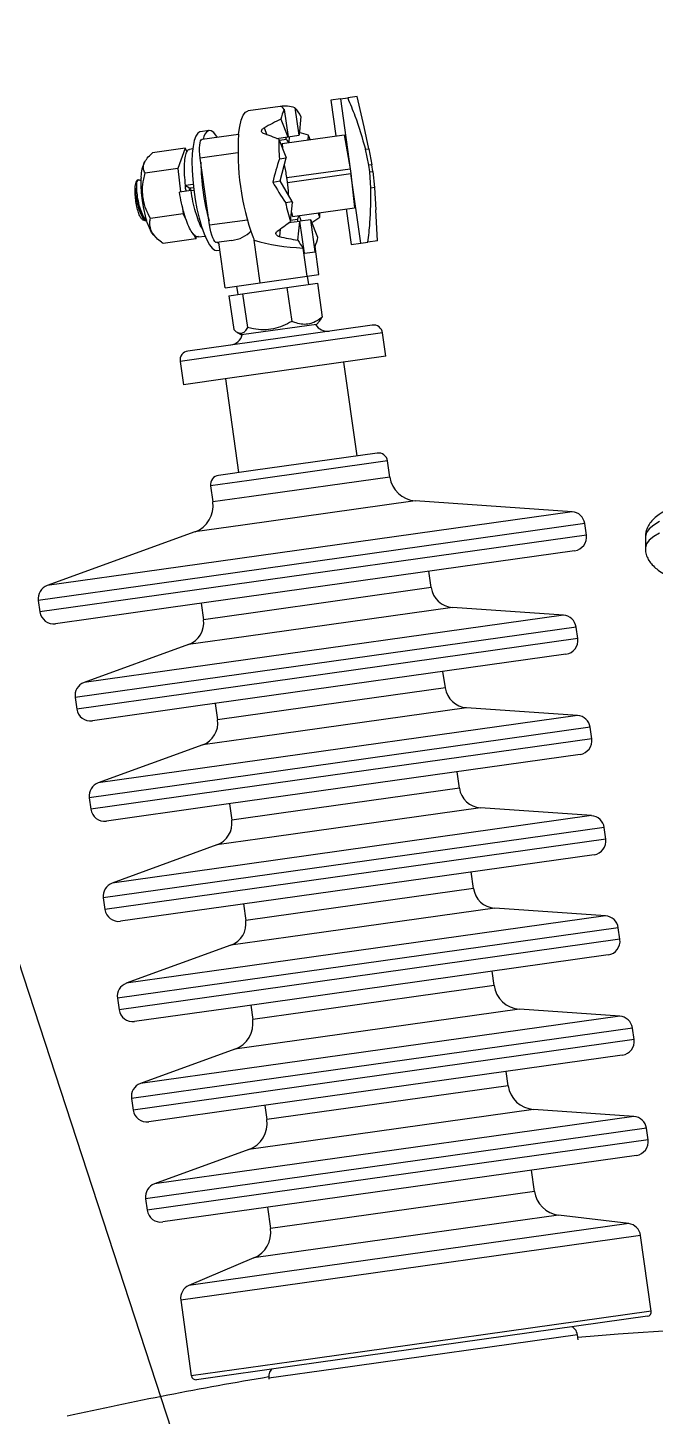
# Model space of a CAD drawing. Header units: millimetres. Extents: x 0 to 6631, y 0 to 4689.
# Drawn here: x 1186.8 to 1322.9, y 3645.2 to 3946.2 of the extents above; entities that cross this region are included whole.
import ezdxf

# ---------------------------------------------------------------- set-up
doc = ezdxf.new("R2010")
doc.units = ezdxf.units.MM
doc.header["$LTSCALE"] = 13
doc.layers.add('几何体', color=7, linetype='Continuous')
doc.layers.add('注释', color=2, linetype='Continuous')
doc.styles.get("Standard").update_dxf_attribs({"font": 'gbenor.shx', "bigfont": 'gbcbig.shx'})
doc.dimstyles.new('SLDDIMSTYLE2', dxfattribs={"dimtxt": 0.18, "dimasz": 40.8, "dimexe": 0, "dimexo": 0.0625, "dimgap": 0, "dimtad": 0, "dimtih": 1, "dimtoh": 1, "dimdec": 0, "dimrnd": 1e-09, "dimzin": 0, "dimdsep": 46, "dimtxsty": 'Standard', "dimsah": 1, "dimcen": 0.09, "dimadec": 0, "dimazin": 0, "dimtfac": 40.8, "dimtdec": 0, "dimtofl": 0, "dimtmove": 0, "dimatfit": 3, "dimfxl": 1, "dimfrac": 2, "dimtolj": 1, "dimtzin": 0, "dimarcsym": 0})

msp = doc.modelspace()

# ---------------------------------------------------------------- linework, layer by layer
at = {"layer": '几何体'}
for p, q in [((1258.26, 3931.32), (1256.23, 3931.03)), ((1259.78, 3924.76), (1258.26, 3931.32)), ((1241.61, 3929.18), (1234.64, 3928.2)), ((1242.47, 3928.55), (1243.31, 3922.6)), ((1244.79, 3928.88), (1245.63, 3922.93)), ((1254.67, 3930.81), (1252.59, 3930.52)), ((1252.59, 3930.52), (1253.67, 3922.79)), ((1254.67, 3930.81), (1256.23, 3931.03)), ((1254.67, 3930.81), (1256.79, 3915.68)), ((1241.74, 3926.4), (1243.26, 3922.59)), ((1246.08, 3927.01), (1245.68, 3922.93)), ((1226.18, 3923.98), (1224.26, 3923.71)), ((1224.65, 3922.06), (1232.57, 3923.17)), ((1238.09, 3924.55), (1238.68, 3923.05)), ((1240.82, 3922.25), (1243.26, 3922.59)), ((1241.99, 3921.15), (1255.45, 3923.04)), ((1243.31, 3922.6), (1243.26, 3922.59)), ((1243.31, 3922.6), (1245.63, 3922.93)), ((1243.56, 3922.64), (1243.44, 3921.39)), ((1245.68, 3922.93), (1245.63, 3922.93)), ((1247.69, 3922.96), (1247.59, 3921.94)), ((1255.45, 3923.04), (1256.79, 3915.68)), ((1260.84, 3920.02), (1259.78, 3924.76)), ((1220.98, 3920.1), (1213.88, 3919.1)), ((1220.98, 3920.1), (1219.38, 3915.73)), ((1221.38, 3919.33), (1220.98, 3920.1)), ((1222.61, 3919.98), (1221.92, 3919.88)), ((1232.42, 3919.11), (1224.24, 3917.97)), ((1241.31, 3922.06), (1242.83, 3918.25)), ((1242.93, 3922.04), (1241.4, 3921.83)), ((1241.99, 3921.15), (1242.06, 3920.17)), ((1243.44, 3921.39), (1243.48, 3921.36)), ((1260.07, 3919.92), (1260.84, 3920.02)), ((1260.8, 3916.46), (1260.07, 3919.92)), ((1260.84, 3920.02), (1261.45, 3916.55)), ((1212.25, 3917.23), (1211.98, 3916.75)), ((1226.28, 3903.48), (1224.24, 3917.97)), ((1241.41, 3917.84), (1242.86, 3918.04)), ((1241.6, 3913.02), (1242.86, 3918.04)), ((1242.83, 3918.25), (1242.86, 3918.04)), ((1261.45, 3916.55), (1260.8, 3916.46)), ((1261.01, 3915.01), (1260.8, 3916.46)), ((1261.66, 3915.1), (1261.45, 3916.55)), ((1210.74, 3913.3), (1210.87, 3913.22)), ((1219.38, 3915.73), (1212.27, 3914.73)), ((1219.38, 3915.73), (1219.97, 3910.66)), ((1243.02, 3913.75), (1256.79, 3915.68)), ((1243.17, 3912.71), (1256.94, 3914.65)), ((1256.79, 3915.68), (1256.94, 3914.65)), ((1256.94, 3914.65), (1257.68, 3907.2)), ((1259.07, 3899.52), (1256.94, 3914.65)), ((1261.01, 3915.01), (1261.66, 3915.1)), ((1261.25, 3911.48), (1261.01, 3915.01)), ((1261.66, 3915.1), (1262.02, 3911.59)), ((1222.24, 3910.98), (1219.74, 3910.63)), ((1222.7, 3912.24), (1221.05, 3912.01)), ((1221.05, 3912.01), (1221.9, 3911.5)), ((1221.77, 3911.57), (1221.88, 3910.93)), ((1221.9, 3911.5), (1222.77, 3911.62)), ((1222.08, 3911.52), (1222.17, 3910.95)), ((1222.86, 3910.89), (1222.24, 3910.98)), ((1239.98, 3912.79), (1241.6, 3913.02)), ((1244.19, 3908.54), (1241.6, 3913.02)), ((1262.02, 3911.59), (1261.25, 3911.48)), ((1262.02, 3911.59), (1262.31, 3906.75)), ((1220.32, 3907.66), (1220.52, 3905.91)), ((1242.74, 3908.33), (1244.19, 3908.54)), ((1243.81, 3904.25), (1244.22, 3908.33)), ((1244.19, 3908.54), (1244.22, 3908.33)), ((1244.22, 3905.31), (1257.68, 3907.2)), ((1220.52, 3905.91), (1213.42, 3904.91)), ((1220.52, 3905.91), (1221.22, 3904.51)), ((1226.28, 3903.48), (1234.46, 3904.63)), ((1245.83, 3904.27), (1243.4, 3903.93)), ((1243.84, 3904.5), (1245.37, 3904.71)), ((1244.02, 3906.27), (1244.22, 3905.31)), ((1245.43, 3900.19), (1245.83, 3904.27)), ((1245.71, 3905.52), (1245.67, 3905.48)), ((1245.67, 3905.48), (1246.14, 3904.32)), ((1245.83, 3904.27), (1245.88, 3904.28)), ((1248.2, 3904.61), (1245.88, 3904.28)), ((1246.86, 3897.35), (1245.88, 3904.28)), ((1249.17, 3897.67), (1248.2, 3904.61)), ((1248.2, 3904.61), (1248.25, 3904.61)), ((1249.77, 3900.8), (1248.25, 3904.61)), ((1250.2, 3905.15), (1249.82, 3906.1)), ((1255.9, 3906.95), (1256.99, 3899.23)), ((1262.66, 3900.02), (1262.31, 3906.75)), ((1214.16, 3901.27), (1214.84, 3900.58)), ((1222.68, 3901.63), (1223.27, 3900.46)), ((1223.84, 3900.89), (1225.26, 3901.09)), ((1241.56, 3902.57), (1241.4, 3900.97)), ((1223.27, 3900.46), (1216.17, 3899.46)), ((1223.27, 3900.46), (1223.46, 3900.98)), ((1231.08, 3900.12), (1227.8, 3899.65)), ((1227.87, 3897.96), (1228.51, 3898.05)), ((1229.66, 3889.88), (1228.27, 3899.72)), ((1237.25, 3890.95), (1235.95, 3900.2)), ((1247.42, 3892.38), (1246.57, 3898.49)), ((1250, 3892.74), (1249.14, 3898.85)), ((1256.99, 3899.23), (1259.07, 3899.52)), ((1259.07, 3899.52), (1260.63, 3899.74)), ((1262.66, 3900.02), (1260.63, 3899.74)), ((1246.86, 3897.35), (1249.17, 3897.67)), ((1237.25, 3890.95), (1247.42, 3892.38)), ((1247.42, 3892.38), (1250, 3892.74)), ((1247.79, 3890.58), (1247.53, 3892.39)), ((1229.66, 3889.88), (1237.25, 3890.95)), ((1232.12, 3890.23), (1232.38, 3888.42)), ((1233.44, 3888.57), (1243.05, 3889.92)), ((1243.05, 3889.92), (1249.69, 3890.85)), ((1243.05, 3889.92), (1244.08, 3882.59)), ((1249.69, 3890.85), (1250.71, 3883.53)), ((1230.48, 3888.15), (1233.44, 3888.57)), ((1230.48, 3888.15), (1231.51, 3880.83)), ((1233.44, 3888.57), (1234.47, 3881.24)), ((1263.8, 3880.07), (1229.45, 3875.25)), ((1261.54, 3881.77), (1230.28, 3877.38)), ((1232.26, 3880.2), (1233.18, 3879.64)), ((1235.82, 3880.01), (1233.18, 3879.64)), ((1249.44, 3881.93), (1235.82, 3880.01)), ((1249.44, 3881.93), (1250.17, 3882.72)), ((1264.51, 3875.03), (1263.8, 3880.07)), ((1230.28, 3877.38), (1221.58, 3876.16)), ((1229.45, 3875.25), (1219.89, 3873.9)), ((1264.51, 3875.03), (1230.16, 3870.2)), ((1219.89, 3873.9), (1220.6, 3868.86)), ((1258.25, 3853.42), (1255.39, 3873.75)), ((1230.16, 3870.2), (1220.6, 3868.86)), ((1229.71, 3870.14), (1232.57, 3849.81)), ((1262.63, 3854.03), (1235.69, 3850.24)), ((1235.69, 3850.24), (1228.19, 3849.19)), ((1264.88, 3852.33), (1234.85, 3848.11)), ((1265.37, 3848.83), (1264.88, 3852.33)), ((1234.85, 3848.11), (1226.49, 3846.94)), ((1226.49, 3846.94), (1226.98, 3843.44)), ((1265.37, 3848.83), (1235.34, 3844.61)), ((1235.34, 3844.61), (1226.98, 3843.44)), ((1304.9, 3841.32), (1215.84, 3828.8)), ((1270.88, 3843.7), (1233.5, 3838.44)), ((1304.9, 3841.32), (1270.88, 3843.7)), ((1307.66, 3838.75), (1214.92, 3825.72)), ((1233.5, 3838.44), (1223.1, 3836.98)), ((1308.01, 3836.24), (1307.66, 3838.75)), ((1223.1, 3836.98), (1191.06, 3825.32)), ((1308.01, 3836.24), (1215.28, 3823.21)), ((1320.8, 3835.87), (1320.8, 3833.38)), ((1305.46, 3832.86), (1217.37, 3820.48)), ((1215.84, 3828.8), (1191.06, 3825.32)), ((1274.35, 3824.86), (1273.85, 3828.42)), ((1214.92, 3825.72), (1189.12, 3822.09)), ((1215.28, 3823.21), (1189.47, 3819.58)), ((1274.35, 3824.86), (1235.71, 3819.43)), ((1189.12, 3822.09), (1189.47, 3819.58)), ((1217.37, 3820.48), (1192.85, 3817.04)), ((1224.46, 3821.48), (1224.96, 3817.91)), ((1278.94, 3820.57), (1234.18, 3814.28)), ((1303.02, 3818.89), (1278.94, 3820.57)), ((1303.02, 3818.89), (1221.68, 3807.46)), ((1235.71, 3819.43), (1224.96, 3817.91)), ((1305.77, 3816.32), (1220.77, 3804.38)), ((1306.12, 3813.82), (1221.12, 3801.87)), ((1234.18, 3814.28), (1221.73, 3812.53)), ((1306.12, 3813.82), (1305.77, 3816.32)), ((1221.73, 3812.53), (1199.05, 3804.28)), ((1303.58, 3810.44), (1223.21, 3799.14)), ((1221.68, 3807.46), (1199.05, 3804.28)), ((1277.41, 3803.12), (1276.9, 3806.69)), ((1220.77, 3804.38), (1197.11, 3801.05)), ((1221.12, 3801.87), (1197.46, 3798.54)), ((1277.41, 3803.12), (1238.77, 3797.69)), ((1197.11, 3801.05), (1197.46, 3798.54)), ((1223.21, 3799.14), (1200.84, 3796)), ((1227.51, 3799.75), (1228.01, 3796.18)), ((1282, 3798.84), (1237.24, 3792.55)), ((1306.07, 3797.16), (1282, 3798.84)), ((1306.07, 3797.16), (1224.74, 3785.73)), ((1238.77, 3797.69), (1228.01, 3796.18)), ((1308.83, 3794.59), (1223.82, 3782.64)), ((1309.18, 3792.08), (1308.83, 3794.59)), ((1224.78, 3790.8), (1202.1, 3782.55)), ((1309.18, 3792.08), (1224.17, 3780.14)), ((1237.24, 3792.55), (1224.78, 3790.8)), ((1306.63, 3788.7), (1226.26, 3777.41)), ((1224.74, 3785.73), (1202.1, 3782.55)), ((1280.46, 3781.39), (1279.96, 3784.95)), ((1223.82, 3782.64), (1200.16, 3779.32)), ((1280.46, 3781.39), (1241.82, 3775.96)), ((1200.16, 3779.32), (1200.52, 3776.81)), ((1224.17, 3780.14), (1200.52, 3776.81)), ((1230.57, 3778.01), (1231.07, 3774.45)), ((1226.26, 3777.41), (1203.9, 3774.26)), ((1309.12, 3775.43), (1227.79, 3764)), ((1241.82, 3775.96), (1231.07, 3774.45)), ((1285.05, 3777.11), (1240.29, 3770.82)), ((1309.12, 3775.43), (1285.05, 3777.11)), ((1311.88, 3772.86), (1226.87, 3760.91)), ((1312.23, 3770.35), (1311.88, 3772.86)), ((1227.84, 3769.07), (1205.16, 3760.82)), ((1312.23, 3770.35), (1227.23, 3758.4)), ((1240.29, 3770.82), (1227.84, 3769.07)), ((1309.68, 3766.97), (1229.32, 3755.68)), ((1227.79, 3764), (1205.16, 3760.82)), ((1283.51, 3759.66), (1283.01, 3763.22)), ((1226.87, 3760.91), (1203.22, 3757.59)), ((1283.51, 3759.66), (1244.88, 3754.23)), ((1203.22, 3757.59), (1203.57, 3755.08)), ((1227.23, 3758.4), (1203.57, 3755.08)), ((1229.32, 3755.68), (1206.95, 3752.53)), ((1312.18, 3753.69), (1230.85, 3742.26)), ((1233.62, 3756.28), (1234.12, 3752.72)), ((1244.88, 3754.23), (1234.12, 3752.72)), ((1288.11, 3755.38), (1243.35, 3749.09)), ((1312.18, 3753.69), (1288.11, 3755.38)), ((1314.93, 3751.13), (1229.93, 3739.18)), ((1315.29, 3748.62), (1314.93, 3751.13)), ((1315.29, 3748.62), (1230.28, 3736.67)), ((1243.35, 3749.09), (1230.89, 3747.34)), ((1230.89, 3747.34), (1208.21, 3739.08)), ((1312.74, 3745.24), (1232.37, 3733.94)), ((1230.85, 3742.26), (1208.21, 3739.08)), ((1287.98, 3738.62), (1287.55, 3741.7)), ((1229.93, 3739.18), (1206.27, 3735.85)), ((1287.98, 3738.62), (1247.03, 3732.86)), ((1206.27, 3735.85), (1206.62, 3733.35)), ((1230.28, 3736.67), (1206.62, 3733.35)), ((1232.37, 3733.94), (1210, 3730.8)), ((1235.19, 3734.34), (1235.63, 3731.26)), ((1247.03, 3732.86), (1235.63, 3731.26)), ((1293.49, 3733.48), (1245.19, 3726.69)), ((1315.23, 3731.96), (1293.49, 3733.48)), ((1315.23, 3731.96), (1233.9, 3720.53)), ((1245.19, 3726.69), (1231.75, 3724.8)), ((1317.99, 3729.39), (1232.98, 3717.45)), ((1318.34, 3726.89), (1233.34, 3714.94)), ((1318.34, 3726.89), (1317.99, 3729.39)), ((1231.75, 3724.8), (1211.27, 3717.35)), ((1315.79, 3723.51), (1235.43, 3712.21)), ((1233.9, 3720.53), (1211.27, 3717.35)), ((1232.98, 3717.45), (1209.33, 3714.12)), ((1291.04, 3716.89), (1290.6, 3719.97)), ((1233.34, 3714.94), (1209.68, 3711.61)), ((1291.04, 3716.89), (1250.08, 3711.13)), ((1209.33, 3714.12), (1209.68, 3711.61)), ((1235.43, 3712.21), (1213.06, 3709.07)), ((1238.25, 3712.61), (1238.68, 3709.53)), ((1296.55, 3711.75), (1248.24, 3704.96)), ((1318.29, 3710.23), (1296.55, 3711.75)), ((1318.29, 3710.23), (1236.96, 3698.8)), ((1250.08, 3711.13), (1238.68, 3709.53)), ((1321.04, 3707.66), (1236.04, 3695.71)), ((1321.39, 3705.15), (1321.04, 3707.66)), ((1234.8, 3703.07), (1214.32, 3695.62)), ((1248.24, 3704.96), (1234.8, 3703.07)), ((1321.39, 3705.15), (1236.39, 3693.21)), ((1318.85, 3701.77), (1238.48, 3690.48)), ((1236.96, 3698.8), (1214.32, 3695.62)), ((1296.78, 3693.96), (1296.13, 3698.58)), ((1236.04, 3695.71), (1212.38, 3692.39)), ((1296.78, 3693.96), (1251.96, 3687.66)), ((1212.38, 3692.39), (1212.73, 3689.88)), ((1236.39, 3693.21), (1212.73, 3689.88)), ((1238.48, 3690.48), (1216.11, 3687.34)), ((1238.83, 3690.53), (1239.48, 3685.9)), ((1251.96, 3687.66), (1239.48, 3685.9)), ((1301.98, 3688.85), (1250.28, 3681.58)), ((1317.18, 3686.98), (1301.98, 3688.85)), ((1319.77, 3684.43), (1241.72, 3673.46)), ((1317.18, 3686.98), (1242.56, 3676.5)), ((1322.08, 3668.02), (1319.77, 3684.43)), ((1250.28, 3681.58), (1235.89, 3679.56)), ((1235.89, 3679.56), (1221.8, 3673.58)), ((1242.56, 3676.5), (1221.8, 3673.58)), ((1241.72, 3673.46), (1220, 3670.41)), ((1220, 3670.41), (1222.31, 3654)), ((1322.08, 3668.02), (1244.03, 3657.05)), ((1321.23, 3666.89), (1244.73, 3656.14)), ((1306.09, 3662.87), (1253.68, 3655.5)), ((1306.24, 3661.8), (1306.09, 3662.87)), ((1244.03, 3657.05), (1222.31, 3654)), ((1244.73, 3656.14), (1223.44, 3653.15)), ((1253.68, 3655.5), (1239.1, 3653.45)), ((1239.1, 3653.45), (1239.13, 3653.23))]:
    msp.add_line(p, q, dxfattribs=at)
at = {"layer": '几何体', "flags": 128}
for points in [[(1232.57, 3923.17), (1232.8, 3924.85), (1233.13, 3926.23), (1233.56, 3927.26), (1234.07, 3927.92), (1234.64, 3928.2)], [(1224.26, 3923.71), (1224.18, 3923.7), (1223.7, 3923.4), (1223.28, 3922.76), (1222.94, 3921.79), (1222.68, 3920.53), (1222.52, 3919), (1222.45, 3917.25), (1222.48, 3915.33), (1222.61, 3913.28), (1222.83, 3911.16), (1223.14, 3909.04), (1223.53, 3906.96), (1223.99, 3904.99), (1224.51, 3903.18), (1225.06, 3901.58), (1225.65, 3900.23), (1226.25, 3899.17), (1226.84, 3898.43), (1227.41, 3898.03), (1227.87, 3897.96)], [(1227.96, 3922.53), (1227.8, 3922.77), (1227.21, 3923.51), (1226.64, 3923.91), (1226.11, 3923.97)], [(1247.69, 3922.96), (1247.84, 3922.48), (1247.98, 3922), (1247.98, 3921.99)], [(1224.24, 3917.97), (1224.15, 3918.74), (1224.1, 3919.49), (1224.09, 3920.19), (1224.13, 3920.81), (1224.21, 3921.32), (1224.32, 3921.71), (1224.47, 3921.96), (1224.65, 3922.06)], [(1210.11, 3911.43), (1210.14, 3911.83), (1210.18, 3912.19), (1210.24, 3912.5), (1210.32, 3912.77), (1210.4, 3912.99), (1210.5, 3913.15), (1210.61, 3913.25), (1210.74, 3913.3)], [(1214.16, 3901.27), (1213.69, 3901.88), (1213.22, 3902.83), (1212.76, 3904.04), (1212.35, 3905.48), (1211.99, 3907.07), (1211.7, 3908.75), (1211.51, 3910.45), (1211.4, 3912.09), (1211.4, 3913.6)], [(1227.8, 3899.65), (1227.6, 3899.7), (1227.39, 3899.9), (1227.17, 3900.25), (1226.95, 3900.72), (1226.75, 3901.3), (1226.56, 3901.97), (1226.4, 3902.71), (1226.28, 3903.48)], [(1228.02, 3899.69), (1228.17, 3899.44), (1228.35, 3899.19)], [(1323.9, 3839.18), (1322.61, 3838.41), (1321.66, 3837.63), (1321.06, 3836.84), (1320.8, 3836.05), (1320.8, 3835.87)], [(1323.9, 3836.68), (1322.61, 3835.92), (1321.66, 3835.14), (1321.06, 3834.35), (1320.8, 3833.56), (1320.8, 3833.38)]]:
    msp.add_lwpolyline(points, dxfattribs=at)
at = {"layer": '几何体'}
for centre, radius, start, end in [((1249.17, 3925.09), 7.54, 152.6303, 169.9486), ((1239.31, 3923.7), 7.54, 26.0514, 43.3697), ((1227.25, 3921.86), 2.39, 118.6039, 174.5047), ((1286.89, 3919.38), 54.45, 176.0083, 199.9917), ((1289.9, 3921.03), 48.6, 178.7896, 183.7672), ((1218.27, 3913.96), 6.88, 156.1018, 183.04), ((1273.46, 3917.5), 49.09, 180.5056, 195.4944), ((1290.24, 3918.63), 48.6, 192.2328, 197.2104), ((1208.45, 3906.15), 41.76, 358.6276, 0.004), ((1257.56, 3909.45), 23.5, 201.6676, 203.1757), ((1252.77, 3903.85), 8.2, 206.5127, 220.8748), ((1241.7, 3902.3), 8.2, 335.1252, 349.4873), ((1251.82, 3883.43), 2.99, 210.689, 278), ((1261.82, 3879.8), 2, 8, 98), ((1230.48, 3880.43), 2.99, 278, 345.311), ((1221.86, 3874.18), 2, 98, 188), ((1262.9, 3852.05), 2, 8, 98), ((1228.47, 3847.21), 2, 98, 188), ((1271.3, 3849.67), 5.99, 188, 266), ((1221.06, 3842.61), 5.99, 290, 8), ((1304.69, 3838.33), 2.99, 8, 86), ((1305.04, 3835.83), 2.99, 278, 8), ((1192.08, 3822.51), 2.99, 110, 188), ((1279.29, 3825.55), 4.99, 188, 266), ((1192.43, 3820), 2.99, 188, 278), ((1220.02, 3817.22), 4.99, 290, 8), ((1302.81, 3815.91), 2.99, 8, 86), ((1303.16, 3813.4), 2.99, 278, 8), ((1200.07, 3801.47), 2.99, 110, 188), ((1282.34, 3803.82), 4.99, 188, 266), ((1200.43, 3798.96), 2.99, 188, 278), ((1223.07, 3795.49), 4.99, 290, 8), ((1305.86, 3794.17), 2.99, 8, 86), ((1306.21, 3791.67), 2.99, 278, 8), ((1203.13, 3779.74), 2.99, 110, 188), ((1285.4, 3782.09), 4.99, 188, 266), ((1203.48, 3777.23), 2.99, 188, 278), ((1308.92, 3772.44), 2.99, 8, 86), ((1226.13, 3773.76), 4.99, 290, 8), ((1309.27, 3769.93), 2.99, 278, 8), ((1206.18, 3758), 2.99, 110, 188), ((1288.45, 3760.35), 4.99, 188, 266), ((1206.53, 3755.5), 2.99, 188, 278), ((1311.97, 3750.71), 2.99, 8, 86), ((1229.18, 3752.02), 4.99, 290, 8), ((1312.32, 3748.2), 2.99, 278, 8), ((1209.24, 3736.27), 2.99, 110, 188), ((1293.91, 3739.45), 5.99, 188, 266), ((1209.59, 3733.76), 2.99, 188, 278), ((1229.7, 3730.43), 5.99, 290, 8), ((1315.02, 3728.98), 2.99, 8, 86), ((1315.38, 3726.47), 2.99, 278, 8), ((1212.29, 3714.54), 2.99, 110, 188), ((1296.96, 3717.72), 5.99, 188, 266), ((1212.64, 3712.03), 2.99, 188, 278), ((1232.75, 3708.7), 5.99, 290, 8), ((1318.08, 3707.24), 2.99, 8, 86), ((1318.43, 3704.74), 2.99, 278, 8), ((1215.34, 3692.81), 2.99, 110, 188), ((1302.7, 3694.79), 5.99, 188, 263), ((1215.7, 3690.3), 2.99, 188, 278), ((1233.56, 3685.07), 5.99, 293, 8), ((1316.81, 3684.01), 2.99, 8, 83), ((1222.97, 3670.82), 2.99, 113, 188), ((1321.09, 3667.88), 0.998, 278, 8), ((1380.65, 2809.53), 856, 85.6301, 94.99106), ((1380.65, 2809.53), 856, 99.51732, 102.50182), ((1223.3, 3654.14), 0.998, 188, 278)]:
    msp.add_arc(centre, radius, start, end, dxfattribs=at)
for centre, major_axis, ratio, start_param, end_param in [((1243.83, 3913.33), (-2.23, 15.84), 0.647644, 5.978493, 6.283185), ((1243.83, 3913.33), (-2.23, 15.84), 0.160603, 5.978493, 6.283185), ((1240.95, 3912.93), (26.46, 15.81), 0.373634, 1.321902, 1.456899), ((1240.95, 3912.93), (24.59, -10.94), 0.317882, 1.696877, 1.831874), ((1240.95, 3912.93), (29.79, -7.91), 0.373634, 1.442458, 1.509133), ((1243.76, 3922.66), (-0.2, 1.4), 0.68582, 1.932163, 2.601173), ((1243.83, 3913.33), (4.5, 16.73), 0.207779, 1.354317, 1.65901), ((1243.83, 3913.33), (-8.94, 14.84), 0.207779, 1.482583, 1.787275), ((1240.95, 3912.93), (20.62, 17.3), 0.317882, 4.451311, 4.586309), ((1246.34, 3904.34), (-0.2, 1.4), 0.68582, 0.54042, 1.209429), ((1240.95, 3912.93), (26.46, 15.81), 0.373634, 4.774052, 4.840728), ((1230.52, 3904.08), (5.69, 0.8), 0.696191, 4.712389, 5.578668), ((1254.64, 3914.85), (30.48, 4.28), 0.519905, 3.98146, 4.372078), ((1240.95, 3912.93), (29.79, -7.91), 0.373634, 4.826286, 4.961283)]:
    msp.add_ellipse(centre, major_axis=major_axis, ratio=ratio, start_param=start_param, end_param=end_param, dxfattribs=at)
for points, knots in [([(1256.23, 3931.03), (1256.77, 3929.74), (1258.26, 3926.14), (1259.36, 3922.35), (1260.07, 3919.92)], [0, 0, 0, 0, 0.358563, 1, 1, 1, 1]), ([(1237.97, 3923.3), (1237.88, 3923.34), (1237.72, 3923.42), (1237.57, 3923.62), (1237.54, 3923.86), (1237.61, 3924.11), (1237.79, 3924.36), (1237.99, 3924.48), (1238.09, 3924.55)], [0, 0, 0, 0, 0.163826, 0.327654, 0.491393, 0.654851, 0.818278, 1, 1, 1, 1]), ([(1242.74, 3922.52), (1242.74, 3922.52), (1242.74, 3922.51), (1242.77, 3922.42), (1242.81, 3922.31), (1242.87, 3922.18), (1242.91, 3922.09), (1242.93, 3922.04)], [0, 0, 0, 0, 0.2136135, 0.4278776, 0.6264481, 0.8162507, 1, 1, 1, 1]), ([(1212.27, 3914.73), (1212.14, 3915), (1211.87, 3915.53), (1211.87, 3916.45), (1212.31, 3917.45), (1213.06, 3918.34), (1213.66, 3918.9), (1213.88, 3919.1)], [0, 0, 0, 0, 0.213245, 0.431498, 0.645486, 0.868042, 1, 1, 1, 1]), ([(1221.05, 3912.01), (1220.98, 3912.79), (1220.82, 3914.37), (1220.81, 3916.44), (1220.96, 3918.14), (1221.28, 3919.29), (1221.61, 3919.86), (1221.86, 3919.82), (1221.93, 3919.81)], [0, 0, 0, 0, 0.1856726, 0.3744429, 0.5601154, 0.745788, 0.9345583, 1, 1, 1, 1]), ([(1243.02, 3913.75), (1242.95, 3914.24), (1242.82, 3915.21), (1242.55, 3916.14), (1242.48, 3916.47), (1242.47, 3916.51)], [0, 0, 0, 0, 0.4737899, 0.9456489, 1, 1, 1, 1]), ([(1210.74, 3913.3), (1210.64, 3913.22), (1210.45, 3913.05), (1210.35, 3911.97), (1210.44, 3910.46), (1210.72, 3908.68), (1211.18, 3906.92), (1211.75, 3905.5), (1212.28, 3904.63), (1212.56, 3904.55), (1212.65, 3904.52)], [0, 0, 0, 0, 0.134192, 0.267637, 0.402242, 0.535937, 0.669632, 0.804237, 0.937682, 1, 1, 1, 1]), ([(1211.41, 3913.03), (1211.35, 3913.05), (1211.16, 3913.14), (1210.96, 3913.23), (1210.83, 3913.29)], [0, 0, 0, 0, 0.289723, 1, 1, 1, 1]), ([(1213.42, 3904.91), (1213.09, 3905.55), (1212.44, 3906.84), (1211.83, 3908.95), (1211.66, 3911.19), (1211.88, 3913.12), (1212.17, 3914.29), (1212.27, 3914.73)], [0, 0, 0, 0, 0.213245, 0.431498, 0.645486, 0.868042, 1, 1, 1, 1]), ([(1243.17, 3912.71), (1243.13, 3913.02), (1243.09, 3913.37), (1243.03, 3913.71), (1243.02, 3913.75)], [0, 0, 0, 0, 0.896741, 1, 1, 1, 1]), ([(1211.77, 3904.67), (1211.69, 3904.7), (1211.49, 3904.78), (1211.12, 3905.42), (1210.74, 3906.47), (1210.41, 3907.82), (1210.19, 3909.3), (1210.1, 3910.55), (1210.11, 3911.2), (1210.11, 3911.43)], [0, 0, 0, 0, 0.10225, 0.260297, 0.419402, 0.58139, 0.744884, 0.91081, 1, 1, 1, 1]), ([(1210.11, 3911.43), (1210.14, 3911), (1210.19, 3910.15), (1210.47, 3908.55), (1210.9, 3906.89), (1211.48, 3905.44), (1212.11, 3904.46), (1212.5, 3904.38), (1212.69, 3904.34)], [0, 0, 0, 0, 0.14844, 0.296541, 0.472027, 0.648706, 0.823862, 1, 1, 1, 1]), ([(1223.83, 3900.97), (1223.74, 3900.94), (1223.45, 3900.83), (1222.87, 3901.29), (1222.12, 3902.32), (1221.39, 3903.92), (1220.72, 3905.92), (1220.14, 3908.21), (1219.87, 3909.83), (1219.74, 3910.63)], [0, 0, 0, 0, 0.062271, 0.217695, 0.375712, 0.531135, 0.686559, 0.844576, 1, 1, 1, 1]), ([(1220.96, 3911.99), (1220.97, 3911.9), (1220.98, 3911.56), (1221.07, 3911.13), (1221.13, 3910.82)], [0, 0, 0, 0, 0.281039, 1, 1, 1, 1]), ([(1224.74, 3902.6), (1224.7, 3902.66), (1224.41, 3903.05), (1223.89, 3904.3), (1223.22, 3906.26), (1222.64, 3908.56), (1222.37, 3910.18), (1222.24, 3910.98)], [0, 0, 0, 0, 0.039613, 0.278712, 0.517812, 0.7609, 1, 1, 1, 1]), ([(1243.4, 3909.91), (1243.39, 3910.27), (1243.37, 3910.99), (1243.28, 3912.03), (1243.19, 3912.61), (1243.17, 3912.71)], [0, 0, 0, 0, 0.444852, 0.9008844, 1, 1, 1, 1]), ([(1260.63, 3899.74), (1260.79, 3901.13), (1261.23, 3905), (1261.24, 3908.95), (1261.25, 3911.48)], [0, 0, 0, 0, 0.3585631, 1, 1, 1, 1]), ([(1211.75, 3904.63), (1211.83, 3904.6), (1212.06, 3904.52), (1212.29, 3904.43), (1212.44, 3904.37)], [0, 0, 0, 0, 0.331499, 1, 1, 1, 1]), ([(1216.17, 3899.46), (1216.05, 3899.55), (1215.53, 3899.94), (1214.7, 3900.67), (1213.84, 3901.74), (1213.36, 3902.91), (1213.27, 3903.98), (1213.38, 3904.65), (1213.42, 3904.91)], [0, 0, 0, 0, 0.055338, 0.247989, 0.444797, 0.650229, 0.863173, 1, 1, 1, 1]), ([(1245.37, 3904.71), (1245.36, 3904.66), (1245.35, 3904.54), (1245.32, 3904.39), (1245.31, 3904.28), (1245.31, 3904.21), (1245.32, 3904.2), (1245.32, 3904.2)], [0, 0, 0, 0, 0.213614, 0.427878, 0.626448, 0.816251, 1, 1, 1, 1]), ([(1241.4, 3900.97), (1241.3, 3901), (1241.09, 3901.06), (1240.84, 3901.24), (1240.69, 3901.45), (1240.65, 3901.69), (1240.72, 3901.93), (1240.87, 3902.06), (1240.94, 3902.13)], [0, 0, 0, 0, 0.163826, 0.327654, 0.491393, 0.654851, 0.818278, 1, 1, 1, 1]), ([(1250.71, 3883.53), (1250.61, 3883.44), (1250.13, 3883.06), (1249.22, 3882.47), (1247.92, 3881.98), (1246.49, 3881.88), (1245.19, 3882.15), (1244.39, 3882.47), (1244.08, 3882.59)], [0, 0, 0, 0, 0.055338, 0.247989, 0.444797, 0.650229, 0.863173, 1, 1, 1, 1]), ([(1250.14, 3882.74), (1250.23, 3882.82), (1250.44, 3883.02), (1250.61, 3883.34), (1250.71, 3883.53)], [0, 0, 0, 0, 0.427366, 1, 1, 1, 1]), ([(1234.47, 3881.24), (1234.31, 3880.96), (1233.97, 3880.39), (1233.37, 3879.94), (1232.68, 3879.93), (1232.05, 3880.3), (1231.66, 3880.68), (1231.51, 3880.83)], [0, 0, 0, 0, 0.213245, 0.431498, 0.645486, 0.868042, 1, 1, 1, 1]), ([(1244.08, 3882.59), (1243.45, 3882.25), (1242.19, 3881.55), (1240.13, 3880.89), (1237.95, 3880.67), (1236.05, 3880.86), (1234.9, 3881.14), (1234.47, 3881.24)], [0, 0, 0, 0, 0.213245, 0.431498, 0.645486, 0.868042, 1, 1, 1, 1]), ([(1333.12, 3844.37), (1332.63, 3844.25), (1331.27, 3843.91), (1329.32, 3843.31), (1327.24, 3842.55), (1325.39, 3841.72), (1323.85, 3840.82), (1322.65, 3839.87), (1321.77, 3838.89), (1321.18, 3837.84), (1320.83, 3836.81), (1320.83, 3836.14), (1320.83, 3835.87)], [0, 0, 0, 0, 0.069772, 0.19378, 0.319567, 0.448106, 0.580808, 0.694813, 0.788644, 0.870951, 0.947418, 1, 1, 1, 1]), ([(1320.83, 3833.37), (1320.82, 3833.22), (1320.79, 3832.67), (1321.05, 3831.73), (1321.57, 3830.67), (1322.32, 3829.73), (1323.3, 3828.83), (1324.61, 3827.95), (1326.29, 3827.1), (1328.32, 3826.28), (1330.61, 3825.53), (1333.12, 3824.85), (1335.85, 3824.22), (1338.64, 3823.66), (1340.63, 3823.33), (1341.54, 3823.18)], [0, 0, 0, 0, 0.021539, 0.079448, 0.137719, 0.200324, 0.271842, 0.356631, 0.453529, 0.551938, 0.647256, 0.740266, 0.831807, 0.922403, 1, 1, 1, 1]), ([(1306.09, 3662.87), (1305.97, 3663.3), (1305.77, 3664.01), (1305.17, 3664.43), (1304.94, 3664.6)], [0, 0, 0, 0, 0.599826, 1, 1, 1, 1]), ([(1239.73, 3655.44), (1239.62, 3655.3), (1239.38, 3655.02), (1239.08, 3654.35), (1239.09, 3653.8), (1239.1, 3653.45)], [0, 0, 0, 0, 0.249504, 0.517209, 1, 1, 1, 1])]:
    msp.add_open_spline(points, degree=3, knots=knots, dxfattribs=at)

# ---------------------------------------------------------------- leaders
at = {"layer": '注释'}
for points in [[(1235.78, 3267.73), (887.19, 4071.34)], [(1264.04, 3501.68), (1077.63, 4071.53)]]:
    msp.add_leader(points, dimstyle='SLDDIMSTYLE2', dxfattribs=at)

doc.saveas('drawing.dxf')
